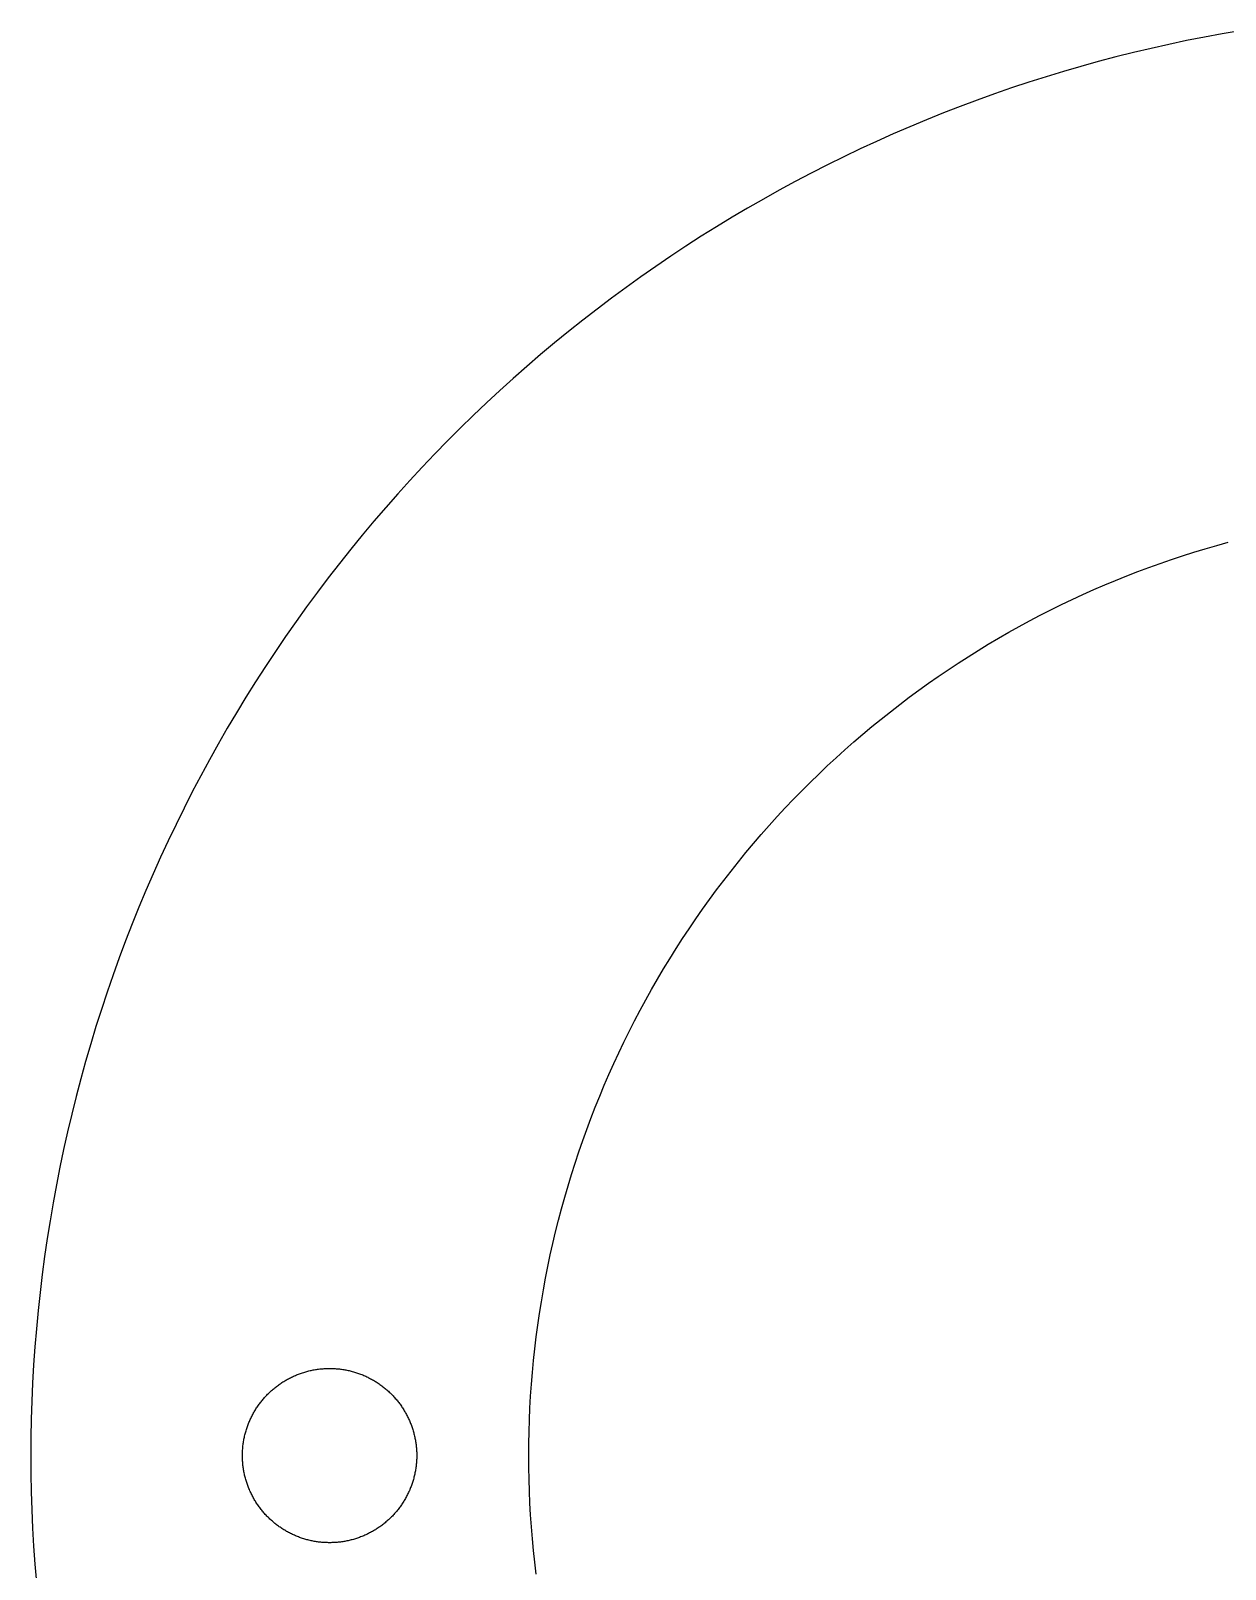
# Model space of a CAD drawing. Header units: metres. Extents: x -136 to 200, y -122 to 130.
# Drawn here: x 59 to 82.98, y 97.72 to 128.61 of the extents above; entities that cross this region are included whole.
import ezdxf

# ---------------------------------------------------------------- set-up
doc = ezdxf.new("R2010")
doc.units = ezdxf.units.M

msp = doc.modelspace()

# ---------------------------------------------------------------- linework, layer by layer
for p, q in [((82.9243, 128.552), (82.5659, 128.486)), ((83.2835, 128.614), (82.9243, 128.552)), ((81.4962, 128.261), (81.1415, 128.177)), ((81.8518, 128.341), (81.4962, 128.261)), ((82.2084, 128.416), (81.8518, 128.341)), ((82.5659, 128.486), (82.2084, 128.416)), ((80.4356, 127.996), (80.0844, 127.899)), ((80.788, 128.089), (80.4356, 127.996)), ((81.1415, 128.177), (80.788, 128.089)), ((79.3858, 127.691), (79.0385, 127.581)), ((79.7345, 127.797), (79.3858, 127.691)), ((80.0844, 127.899), (79.7345, 127.797)), ((78.3482, 127.347), (78.0054, 127.223)), ((78.6926, 127.466), (78.3482, 127.347)), ((79.0385, 127.581), (78.6926, 127.466)), ((77.6641, 127.096), (77.3244, 126.964)), ((78.0054, 127.223), (77.6641, 127.096)), ((76.6502, 126.687), (76.3157, 126.542)), ((76.9864, 126.827), (76.6502, 126.687)), ((77.3244, 126.964), (76.9864, 126.827)), ((75.9831, 126.393), (75.6524, 126.24)), ((76.3157, 126.542), (75.9831, 126.393)), ((75.3237, 126.083), (74.9969, 125.921)), ((75.6524, 126.24), (75.3237, 126.083)), ((74.6722, 125.756), (74.3496, 125.586)), ((74.9969, 125.921), (74.6722, 125.756)), ((74.3496, 125.586), (74.0291, 125.413)), ((73.7109, 125.235), (73.3949, 125.054)), ((74.0291, 125.413), (73.7109, 125.235)), ((73.0813, 124.868), (72.7699, 124.679)), ((73.3949, 125.054), (73.0813, 124.868)), ((72.7699, 124.679), (72.461, 124.486)), ((72.1546, 124.288), (71.8506, 124.087)), ((72.461, 124.486), (72.1546, 124.288)), ((71.8506, 124.087), (71.5492, 123.882)), ((71.2504, 123.674), (70.9542, 123.461)), ((71.5492, 123.882), (71.2504, 123.674)), ((70.9542, 123.461), (70.6608, 123.245)), ((70.37, 123.026), (70.0821, 122.802)), ((70.6608, 123.245), (70.37, 123.026)), ((70.0821, 122.802), (69.797, 122.575)), ((69.797, 122.575), (69.5147, 122.345)), ((69.2354, 122.111), (68.959, 121.873)), ((69.5147, 122.345), (69.2354, 122.111)), ((68.959, 121.873), (68.6857, 121.632)), ((68.6857, 121.632), (68.4154, 121.388)), ((68.1481, 121.14), (67.8841, 120.889)), ((68.4154, 121.388), (68.1481, 121.14)), ((67.8841, 120.889), (67.6232, 120.635)), ((67.6232, 120.635), (67.3655, 120.377)), ((67.3655, 120.377), (67.1111, 120.116)), ((67.1111, 120.116), (66.8599, 119.852)), ((66.6121, 119.585), (66.3677, 119.314)), ((66.8599, 119.852), (66.6121, 119.585)), ((66.3677, 119.314), (66.1267, 119.041)), ((66.1267, 119.041), (65.8892, 118.765)), ((65.8892, 118.765), (65.6551, 118.485)), ((65.6551, 118.485), (65.4246, 118.203)), ((82.8139, 118.279), (83.044, 118.342)), ((65.4246, 118.203), (65.1976, 117.918)), ((81.9021, 117.995), (82.1287, 118.07)), ((82.1287, 118.07), (82.3562, 118.142)), ((82.3562, 118.142), (82.5846, 118.212)), ((82.5846, 118.212), (82.8139, 118.279)), ((65.1976, 117.918), (64.9743, 117.63)), ((81.0056, 117.666), (81.2282, 117.752)), ((81.2282, 117.752), (81.4518, 117.836)), ((81.4518, 117.836), (81.6764, 117.917)), ((81.6764, 117.917), (81.9021, 117.995)), ((64.9743, 117.63), (64.7546, 117.339)), ((80.3448, 117.39), (80.5639, 117.484)), ((80.5639, 117.484), (80.7842, 117.576)), ((80.7842, 117.576), (81.0056, 117.666)), ((64.7546, 117.339), (64.5385, 117.046)), ((79.6948, 117.089), (79.9102, 117.192)), ((79.9102, 117.192), (80.1269, 117.292)), ((80.1269, 117.292), (80.3448, 117.39)), ((64.5385, 117.046), (64.3262, 116.75)), ((79.0566, 116.764), (79.268, 116.875)), ((79.268, 116.875), (79.4807, 116.983)), ((79.4807, 116.983), (79.6948, 117.089)), ((64.3262, 116.75), (64.1176, 116.451)), ((78.4312, 116.415), (78.6382, 116.533)), ((78.6382, 116.533), (78.8467, 116.65)), ((78.8467, 116.65), (79.0566, 116.764)), ((64.1176, 116.451), (63.9127, 116.149)), ((78.0217, 116.169), (78.2257, 116.293)), ((78.2257, 116.293), (78.4312, 116.415)), ((63.9127, 116.149), (63.7117, 115.845)), ((77.4194, 115.781), (77.6185, 115.913)), ((77.6185, 115.913), (77.8193, 116.042)), ((77.8193, 116.042), (78.0217, 116.169)), ((63.7117, 115.845), (63.5145, 115.539)), ((77.0261, 115.51), (77.2219, 115.647)), ((77.2219, 115.647), (77.4194, 115.781)), ((63.5145, 115.539), (63.3212, 115.23)), ((76.6398, 115.23), (76.8321, 115.371)), ((76.8321, 115.371), (77.0261, 115.51)), ((63.3212, 115.23), (63.1317, 114.919)), ((76.0739, 114.791), (76.2607, 114.939)), ((76.2607, 114.939), (76.4493, 115.086)), ((76.4493, 115.086), (76.6398, 115.23)), ((63.1317, 114.919), (62.9462, 114.605)), ((75.7059, 114.486), (75.8889, 114.64)), ((75.8889, 114.64), (76.0739, 114.791)), ((62.9462, 114.605), (62.7647, 114.289)), ((75.3458, 114.173), (75.5249, 114.331)), ((75.5249, 114.331), (75.7059, 114.486)), ((62.7647, 114.289), (62.5871, 113.971)), ((74.9936, 113.85), (75.1687, 114.013)), ((75.1687, 114.013), (75.3458, 114.173)), ((62.5871, 113.971), (62.4136, 113.65)), ((74.8206, 113.686), (74.9936, 113.85)), ((62.4136, 113.65), (62.244, 113.328)), ((74.4808, 113.35), (74.6497, 113.519)), ((74.6497, 113.519), (74.8206, 113.686)), ((62.244, 113.328), (62.0786, 113.003)), ((74.1496, 113.006), (74.3141, 113.179)), ((74.3141, 113.179), (74.4808, 113.35)), ((62.0786, 113.003), (61.9173, 112.676)), ((73.8271, 112.654), (73.9873, 112.831)), ((73.9873, 112.831), (74.1496, 113.006)), ((61.9173, 112.676), (61.76, 112.348)), ((73.5136, 112.294), (73.6692, 112.475)), ((73.6692, 112.475), (73.8271, 112.654)), ((61.76, 112.348), (61.6069, 112.017)), ((73.3603, 112.111), (73.5136, 112.294)), ((61.6069, 112.017), (61.458, 111.684)), ((73.0605, 111.739), (73.2092, 111.926)), ((73.2092, 111.926), (73.3603, 112.111)), ((61.458, 111.684), (61.3133, 111.35)), ((72.7702, 111.36), (72.9142, 111.551)), ((72.9142, 111.551), (73.0605, 111.739)), ((61.3133, 111.35), (61.1728, 111.014)), ((72.6287, 111.168), (72.7702, 111.36)), ((61.1728, 111.014), (61.0365, 110.676)), ((72.3529, 110.778), (72.4896, 110.974)), ((72.4896, 110.974), (72.6287, 111.168)), ((61.0365, 110.676), (60.9045, 110.336)), ((72.2187, 110.581), (72.3529, 110.778)), ((60.9045, 110.336), (60.7767, 109.995)), ((71.9578, 110.181), (72.087, 110.381)), ((72.087, 110.381), (72.2187, 110.581)), ((60.7767, 109.995), (60.6533, 109.652)), ((71.8311, 109.978), (71.9578, 110.181)), ((71.5855, 109.569), (71.707, 109.774)), ((71.707, 109.774), (71.8311, 109.978)), ((60.6533, 109.652), (60.5341, 109.307)), ((71.4665, 109.362), (71.5855, 109.569)), ((60.5341, 109.307), (60.4194, 108.961)), ((71.2365, 108.943), (71.3502, 109.153)), ((71.3502, 109.153), (71.4665, 109.362)), ((60.4194, 108.961), (60.3089, 108.614)), ((71.1254, 108.732), (71.2365, 108.943)), ((60.3089, 108.614), (60.2029, 108.266)), ((70.9113, 108.305), (71.017, 108.519)), ((71.017, 108.519), (71.1254, 108.732)), ((60.2029, 108.266), (60.1012, 107.916)), ((70.8083, 108.09), (70.9113, 108.305)), ((60.1012, 107.916), (60.0039, 107.564)), ((70.6104, 107.655), (70.708, 107.873)), ((70.708, 107.873), (70.8083, 108.09)), ((60.0039, 107.564), (59.9111, 107.212)), ((70.5156, 107.436), (70.6104, 107.655)), ((70.3343, 106.994), (70.4235, 107.216)), ((70.4235, 107.216), (70.5156, 107.436)), ((59.9111, 107.212), (59.8227, 106.858)), ((70.2478, 106.772), (70.3343, 106.994)), ((59.8227, 106.858), (59.7387, 106.504)), ((70.1641, 106.548), (70.2478, 106.772)), ((59.7387, 106.504), (59.6592, 106.148)), ((70.0051, 106.098), (70.0832, 106.324)), ((70.0832, 106.324), (70.1641, 106.548)), ((59.6592, 106.148), (59.5842, 105.792)), ((69.9299, 105.871), (70.0051, 106.098)), ((59.5842, 105.792), (59.5137, 105.434)), ((69.8576, 105.644), (69.9299, 105.871)), ((59.5137, 105.434), (59.4476, 105.076)), ((69.7215, 105.186), (69.7881, 105.415)), ((69.7881, 105.415), (69.8576, 105.644)), ((59.4476, 105.076), (59.3861, 104.716)), ((69.6578, 104.956), (69.7215, 105.186)), ((69.5969, 104.725), (69.6578, 104.956)), ((59.3861, 104.716), (59.3291, 104.357)), ((69.484, 104.261), (69.539, 104.493)), ((69.539, 104.493), (69.5969, 104.725)), ((59.3291, 104.357), (59.2766, 103.996)), ((69.4319, 104.028), (69.484, 104.261)), ((59.2766, 103.996), (59.2287, 103.635)), ((69.3828, 103.794), (69.4319, 104.028)), ((59.2287, 103.635), (59.1853, 103.273)), ((69.2933, 103.325), (69.3365, 103.56)), ((69.3365, 103.56), (69.3828, 103.794)), ((59.1853, 103.273), (59.1464, 102.91)), ((69.253, 103.09), (69.2933, 103.325)), ((59.1464, 102.91), (59.1121, 102.548)), ((69.2156, 102.854), (69.253, 103.09)), ((69.1498, 102.381), (69.1812, 102.618)), ((69.1812, 102.618), (69.2156, 102.854)), ((59.1121, 102.548), (59.0824, 102.184)), ((69.1214, 102.144), (69.1498, 102.381)), ((59.0824, 102.184), (59.0572, 101.821)), ((69.0959, 101.907), (69.1214, 102.144)), ((59.0572, 101.821), (59.0366, 101.457)), ((64.4176, 101.65), (64.4384, 101.657)), ((64.4384, 101.657), (64.4592, 101.664)), ((64.4592, 101.664), (64.4802, 101.671)), ((64.4802, 101.671), (64.5012, 101.677)), ((64.5012, 101.677), (64.5223, 101.684)), ((64.5223, 101.684), (64.5435, 101.689)), ((64.5435, 101.689), (64.5648, 101.695)), ((64.5648, 101.695), (64.5861, 101.7)), ((64.5861, 101.7), (64.6075, 101.705)), ((64.6075, 101.705), (64.629, 101.71)), ((64.629, 101.71), (64.6505, 101.715)), ((64.6505, 101.715), (64.6721, 101.719)), ((64.6721, 101.719), (64.6937, 101.723)), ((64.6937, 101.723), (64.7154, 101.727)), ((64.7154, 101.727), (64.7371, 101.73)), ((64.7371, 101.73), (64.7589, 101.733)), ((64.7589, 101.733), (64.7807, 101.736)), ((64.7807, 101.736), (64.8025, 101.739)), ((64.8025, 101.739), (64.8244, 101.741)), ((64.8244, 101.741), (64.8463, 101.743)), ((64.8463, 101.743), (64.8682, 101.745)), ((64.8682, 101.745), (64.8901, 101.747)), ((64.8901, 101.747), (64.9121, 101.748)), ((64.9121, 101.748), (64.9341, 101.749)), ((64.9341, 101.749), (64.956, 101.749)), ((64.956, 101.749), (64.978, 101.75)), ((64.978, 101.75), (65, 101.75)), ((65, 101.75), (65.022, 101.75)), ((65.022, 101.75), (65.044, 101.749)), ((65.044, 101.749), (65.066, 101.749)), ((65.066, 101.749), (65.0879, 101.748)), ((65.0879, 101.748), (65.1099, 101.747)), ((65.1099, 101.747), (65.1318, 101.745)), ((65.1318, 101.745), (65.1537, 101.743)), ((65.1537, 101.743), (65.1756, 101.741)), ((65.1756, 101.741), (65.1975, 101.739)), ((65.1975, 101.739), (65.2193, 101.736)), ((65.2193, 101.736), (65.2411, 101.733)), ((65.2411, 101.733), (65.2629, 101.73)), ((65.2629, 101.73), (65.2846, 101.727)), ((65.2846, 101.727), (65.3063, 101.723)), ((65.3063, 101.723), (65.3279, 101.719)), ((65.3279, 101.719), (65.3495, 101.715)), ((65.3495, 101.715), (65.371, 101.71)), ((65.371, 101.71), (65.3925, 101.705)), ((65.3925, 101.705), (65.4139, 101.7)), ((65.4139, 101.7), (65.4352, 101.695)), ((65.4352, 101.695), (65.4565, 101.689)), ((65.4565, 101.689), (65.4777, 101.684)), ((65.4777, 101.684), (65.4988, 101.677)), ((65.4988, 101.677), (65.5198, 101.671)), ((65.5198, 101.671), (65.5408, 101.664)), ((65.5408, 101.664), (65.5617, 101.657)), ((65.5617, 101.657), (65.5824, 101.65)), ((69.054, 101.431), (69.0735, 101.669)), ((69.0735, 101.669), (69.0959, 101.907)), ((59.0366, 101.457), (59.0206, 101.093)), ((63.8677, 101.334), (63.8845, 101.348)), ((63.8845, 101.348), (63.9016, 101.362)), ((63.9016, 101.362), (63.9187, 101.376)), ((63.9187, 101.376), (63.9361, 101.389)), ((63.9361, 101.389), (63.9537, 101.403)), ((63.9537, 101.403), (63.9714, 101.416)), ((63.9714, 101.416), (63.9893, 101.429)), ((63.9893, 101.429), (64.0073, 101.441)), ((64.0073, 101.441), (64.0255, 101.454)), ((64.0255, 101.454), (64.0438, 101.466)), ((64.0438, 101.466), (64.0623, 101.478)), ((64.0623, 101.478), (64.0809, 101.489)), ((64.0809, 101.489), (64.0997, 101.501)), ((64.0997, 101.501), (64.1187, 101.512)), ((64.1187, 101.512), (64.1377, 101.523)), ((64.1377, 101.523), (64.1569, 101.534)), ((64.1569, 101.534), (64.1763, 101.544)), ((64.1763, 101.544), (64.1957, 101.554)), ((64.1957, 101.554), (64.2153, 101.564)), ((64.2153, 101.564), (64.2351, 101.574)), ((64.2351, 101.574), (64.2549, 101.583)), ((64.2549, 101.583), (64.2749, 101.593)), ((64.2749, 101.593), (64.2949, 101.602)), ((64.2949, 101.602), (64.3151, 101.61)), ((64.3151, 101.61), (64.3354, 101.619)), ((64.3354, 101.619), (64.3558, 101.627)), ((64.3558, 101.627), (64.3763, 101.635)), ((64.3763, 101.635), (64.3969, 101.643)), ((64.3969, 101.643), (64.4176, 101.65)), ((65.5824, 101.65), (65.6031, 101.643)), ((65.6031, 101.643), (65.6237, 101.635)), ((65.6237, 101.635), (65.6442, 101.627)), ((65.6442, 101.627), (65.6646, 101.619)), ((65.6646, 101.619), (65.6849, 101.61)), ((65.6849, 101.61), (65.7051, 101.602)), ((65.7051, 101.602), (65.7252, 101.593)), ((65.7252, 101.593), (65.7451, 101.583)), ((65.7451, 101.583), (65.765, 101.574)), ((65.765, 101.574), (65.7847, 101.564)), ((65.7847, 101.564), (65.8043, 101.554)), ((65.8043, 101.554), (65.8237, 101.544)), ((65.8237, 101.544), (65.8431, 101.534)), ((65.8431, 101.534), (65.8623, 101.523)), ((65.8623, 101.523), (65.8813, 101.512)), ((65.8813, 101.512), (65.9003, 101.501)), ((65.9003, 101.501), (65.9191, 101.489)), ((65.9191, 101.489), (65.9377, 101.478)), ((65.9377, 101.478), (65.9562, 101.466)), ((65.9562, 101.466), (65.9745, 101.454)), ((65.9745, 101.454), (65.9927, 101.441)), ((65.9927, 101.441), (66.0108, 101.429)), ((66.0108, 101.429), (66.0286, 101.416)), ((66.0286, 101.416), (66.0463, 101.403)), ((66.0463, 101.403), (66.0639, 101.389)), ((66.0639, 101.389), (66.0813, 101.376)), ((66.0813, 101.376), (66.0985, 101.362)), ((66.0985, 101.362), (66.1155, 101.348)), ((66.1155, 101.348), (66.1324, 101.334)), ((69.0375, 101.193), (69.054, 101.431)), ((59.0206, 101.093), (59.0092, 100.729)), ((63.5842, 101.029), (63.5973, 101.046)), ((63.5973, 101.046), (63.6105, 101.064)), ((63.6105, 101.064), (63.624, 101.081)), ((63.624, 101.081), (63.6377, 101.098)), ((63.6377, 101.098), (63.6516, 101.115)), ((63.6516, 101.115), (63.6657, 101.132)), ((63.6657, 101.132), (63.6801, 101.149)), ((63.6801, 101.149), (63.6946, 101.166)), ((63.6946, 101.166), (63.7094, 101.182)), ((63.7094, 101.182), (63.7243, 101.198)), ((63.7243, 101.198), (63.7395, 101.214)), ((63.7395, 101.214), (63.7548, 101.23)), ((63.7548, 101.23), (63.7704, 101.245)), ((63.7704, 101.245), (63.7861, 101.261)), ((63.7861, 101.261), (63.802, 101.276)), ((63.802, 101.276), (63.8182, 101.291)), ((63.8182, 101.291), (63.8345, 101.305)), ((63.8345, 101.305), (63.851, 101.32)), ((63.851, 101.32), (63.8677, 101.334)), ((66.1324, 101.334), (66.149, 101.32)), ((66.149, 101.32), (66.1655, 101.305)), ((66.1655, 101.305), (66.1818, 101.291)), ((66.1818, 101.291), (66.198, 101.276)), ((66.198, 101.276), (66.2139, 101.261)), ((66.2139, 101.261), (66.2296, 101.245)), ((66.2296, 101.245), (66.2452, 101.23)), ((66.2452, 101.23), (66.2605, 101.214)), ((66.2605, 101.214), (66.2757, 101.198)), ((66.2757, 101.198), (66.2906, 101.182)), ((66.2906, 101.182), (66.3054, 101.166)), ((66.3054, 101.166), (66.3199, 101.149)), ((66.3199, 101.149), (66.3343, 101.132)), ((66.3343, 101.132), (66.3484, 101.115)), ((66.3484, 101.115), (66.3623, 101.098)), ((66.3623, 101.098), (66.376, 101.081)), ((66.376, 101.081), (66.3895, 101.064)), ((66.3895, 101.064), (66.4028, 101.046)), ((66.4028, 101.046), (66.4158, 101.029)), ((69.024, 100.955), (69.0375, 101.193)), ((59.0092, 100.729), (59.0023, 100.364)), ((63.3983, 100.705), (63.4073, 100.725)), ((63.4073, 100.725), (63.4166, 100.745)), ((63.4166, 100.745), (63.4261, 100.765)), ((63.4261, 100.765), (63.4358, 100.785)), ((63.4358, 100.785), (63.4458, 100.804)), ((63.4458, 100.804), (63.456, 100.824)), ((63.456, 100.824), (63.4665, 100.843)), ((63.4665, 100.843), (63.4772, 100.862)), ((63.4772, 100.862), (63.4881, 100.881)), ((63.4881, 100.881), (63.4993, 100.9)), ((63.4993, 100.9), (63.5108, 100.919)), ((63.5108, 100.919), (63.5224, 100.938)), ((63.5224, 100.938), (63.5343, 100.956)), ((63.5343, 100.956), (63.5465, 100.975)), ((63.5465, 100.975), (63.5588, 100.993)), ((63.5588, 100.993), (63.5714, 101.011)), ((63.5714, 101.011), (63.5842, 101.029)), ((66.4158, 101.029), (66.4286, 101.011)), ((66.4286, 101.011), (66.4412, 100.993)), ((66.4412, 100.993), (66.4536, 100.975)), ((66.4536, 100.975), (66.4657, 100.956)), ((66.4657, 100.956), (66.4776, 100.938)), ((66.4776, 100.938), (66.4892, 100.919)), ((66.4892, 100.919), (66.5007, 100.9)), ((66.5007, 100.9), (66.5119, 100.881)), ((66.5119, 100.881), (66.5228, 100.862)), ((66.5228, 100.862), (66.5335, 100.843)), ((66.5335, 100.843), (66.544, 100.824)), ((66.544, 100.824), (66.5542, 100.804)), ((66.5542, 100.804), (66.5642, 100.785)), ((66.5642, 100.785), (66.574, 100.765)), ((66.574, 100.765), (66.5835, 100.745)), ((66.5835, 100.745), (66.5927, 100.725)), ((66.5927, 100.725), (66.6017, 100.705)), ((69.0135, 100.716), (69.024, 100.955)), ((63.2997, 100.414), (63.305, 100.435)), ((63.305, 100.435), (63.3106, 100.456)), ((63.3106, 100.456), (63.3165, 100.478)), ((63.3165, 100.478), (63.3226, 100.499)), ((63.3226, 100.499), (63.329, 100.52)), ((63.329, 100.52), (63.3357, 100.541)), ((63.3357, 100.541), (63.3426, 100.562)), ((63.3426, 100.562), (63.3498, 100.582)), ((63.3498, 100.582), (63.3572, 100.603)), ((63.3572, 100.603), (63.3649, 100.624)), ((63.3649, 100.624), (63.3729, 100.644)), ((63.3729, 100.644), (63.3811, 100.665)), ((63.3811, 100.665), (63.3896, 100.685)), ((63.3896, 100.685), (63.3983, 100.705)), ((66.6017, 100.705), (66.6104, 100.685)), ((66.6104, 100.685), (66.6189, 100.665)), ((66.6189, 100.665), (66.6271, 100.644)), ((66.6271, 100.644), (66.6351, 100.624)), ((66.6351, 100.624), (66.6428, 100.603)), ((66.6428, 100.603), (66.6502, 100.582)), ((66.6502, 100.582), (66.6574, 100.562)), ((66.6574, 100.562), (66.6644, 100.541)), ((66.6644, 100.541), (66.671, 100.52)), ((66.671, 100.52), (66.6774, 100.499)), ((66.6774, 100.499), (66.6836, 100.478)), ((66.6836, 100.478), (66.6894, 100.456)), ((66.6894, 100.456), (66.695, 100.435)), ((66.695, 100.435), (66.7004, 100.414)), ((69.0015, 100.239), (69.006, 100.477)), ((69.006, 100.477), (69.0135, 100.716)), ((59.0023, 100.364), (59, 100)), ((63.2522, 100.088), (63.2535, 100.11)), ((63.2535, 100.11), (63.255, 100.132)), ((63.255, 100.132), (63.2568, 100.154)), ((63.2568, 100.154), (63.2589, 100.176)), ((63.2589, 100.176), (63.2612, 100.197)), ((63.2612, 100.197), (63.2638, 100.219)), ((63.2638, 100.219), (63.2667, 100.241)), ((63.2667, 100.241), (63.2699, 100.263)), ((63.2699, 100.263), (63.2733, 100.285)), ((63.2733, 100.285), (63.277, 100.306)), ((63.277, 100.306), (63.281, 100.328)), ((63.281, 100.328), (63.2853, 100.349)), ((63.2853, 100.349), (63.2898, 100.371)), ((63.2898, 100.371), (63.2946, 100.392)), ((63.2946, 100.392), (63.2997, 100.414)), ((66.7004, 100.414), (66.7054, 100.392)), ((66.7054, 100.392), (66.7102, 100.371)), ((66.7102, 100.371), (66.7148, 100.349)), ((66.7148, 100.349), (66.719, 100.328)), ((66.719, 100.328), (66.723, 100.306)), ((66.723, 100.306), (66.7267, 100.285)), ((66.7267, 100.285), (66.7301, 100.263)), ((66.7301, 100.263), (66.7333, 100.241)), ((66.7333, 100.241), (66.7362, 100.219)), ((66.7362, 100.219), (66.7388, 100.197)), ((66.7388, 100.197), (66.7412, 100.176)), ((66.7412, 100.176), (66.7432, 100.154)), ((66.7432, 100.154), (66.745, 100.132)), ((66.745, 100.132), (66.7466, 100.11)), ((66.7466, 100.11), (66.7478, 100.088)), ((69, 100), (69.0015, 100.239)), ((59, 100), (59.0023, 99.6356)), ((63.25, 100), (63.2502, 100.022)), ((63.2502, 99.978), (63.25, 100)), ((63.2502, 100.022), (63.2506, 100.044)), ((63.2506, 99.956), (63.2502, 99.978)), ((63.2506, 100.044), (63.2513, 100.066)), ((63.2513, 99.9341), (63.2506, 99.956)), ((63.2513, 100.066), (63.2522, 100.088)), ((63.2522, 99.9121), (63.2513, 99.9341)), ((63.2535, 99.8901), (63.2522, 99.9121)), ((63.255, 99.8682), (63.2535, 99.8901)), ((63.2568, 99.8463), (63.255, 99.8682)), ((63.2589, 99.8244), (63.2568, 99.8463)), ((63.2612, 99.8025), (63.2589, 99.8244)), ((63.2638, 99.7807), (63.2612, 99.8025)), ((66.7388, 99.8025), (66.7362, 99.7807)), ((66.7412, 99.8244), (66.7388, 99.8025)), ((66.7432, 99.8463), (66.7412, 99.8244)), ((66.745, 99.8682), (66.7432, 99.8463)), ((66.7466, 99.8901), (66.745, 99.8682)), ((66.7478, 99.9121), (66.7466, 99.8901)), ((66.7478, 100.088), (66.7488, 100.066)), ((66.7488, 99.9341), (66.7478, 99.9121)), ((66.7488, 100.066), (66.7495, 100.044)), ((66.7495, 99.956), (66.7488, 99.9341)), ((66.7495, 100.044), (66.7499, 100.022)), ((66.7499, 99.978), (66.7495, 99.956)), ((66.7499, 100.022), (66.75, 100)), ((66.75, 100), (66.7499, 99.978)), ((69.0015, 99.7612), (69, 100)), ((59.0023, 99.6356), (59.0092, 99.2712)), ((63.2667, 99.7589), (63.2638, 99.7807)), ((63.2699, 99.7371), (63.2667, 99.7589)), ((63.2733, 99.7154), (63.2699, 99.7371)), ((63.277, 99.6937), (63.2733, 99.7154)), ((63.281, 99.6721), (63.277, 99.6937)), ((63.2853, 99.6505), (63.281, 99.6721)), ((63.2898, 99.629), (63.2853, 99.6505)), ((63.2946, 99.6075), (63.2898, 99.629)), ((63.2997, 99.5861), (63.2946, 99.6075)), ((63.305, 99.5648), (63.2997, 99.5861)), ((63.3106, 99.5435), (63.305, 99.5648)), ((63.3165, 99.5223), (63.3106, 99.5435)), ((63.3226, 99.5012), (63.3165, 99.5223)), ((63.329, 99.4802), (63.3226, 99.5012)), ((66.6774, 99.5012), (66.671, 99.4802)), ((66.6836, 99.5223), (66.6774, 99.5012)), ((66.6894, 99.5435), (66.6836, 99.5223)), ((66.695, 99.5648), (66.6894, 99.5435)), ((66.7004, 99.5861), (66.695, 99.5648)), ((66.7054, 99.6075), (66.7004, 99.5861)), ((66.7102, 99.629), (66.7054, 99.6075)), ((66.7148, 99.6505), (66.7102, 99.629)), ((66.719, 99.6721), (66.7148, 99.6505)), ((66.723, 99.6937), (66.719, 99.6721)), ((66.7267, 99.7154), (66.723, 99.6937)), ((66.7301, 99.7371), (66.7267, 99.7154)), ((66.7333, 99.7589), (66.7301, 99.7371)), ((66.7362, 99.7807), (66.7333, 99.7589)), ((69.006, 99.5225), (69.0015, 99.7612)), ((69.0135, 99.2839), (69.006, 99.5225)), ((59.0092, 99.2712), (59.0206, 98.907)), ((63.3357, 99.4592), (63.329, 99.4802)), ((63.3426, 99.4384), (63.3357, 99.4592)), ((63.3498, 99.4176), (63.3426, 99.4384)), ((63.3572, 99.3969), (63.3498, 99.4176)), ((63.3649, 99.3763), (63.3572, 99.3969)), ((63.3729, 99.3558), (63.3649, 99.3763)), ((63.3811, 99.3354), (63.3729, 99.3558)), ((63.3896, 99.3151), (63.3811, 99.3354)), ((63.3983, 99.2949), (63.3896, 99.3151)), ((63.4073, 99.2749), (63.3983, 99.2949)), ((63.4166, 99.2549), (63.4073, 99.2749)), ((63.4261, 99.2351), (63.4166, 99.2549)), ((63.4358, 99.2153), (63.4261, 99.2351)), ((63.4458, 99.1957), (63.4358, 99.2153)), ((63.456, 99.1763), (63.4458, 99.1957)), ((66.5542, 99.1957), (66.544, 99.1763)), ((66.5642, 99.2153), (66.5542, 99.1957)), ((66.574, 99.2351), (66.5642, 99.2153)), ((66.5835, 99.2549), (66.574, 99.2351)), ((66.5927, 99.2749), (66.5835, 99.2549)), ((66.6017, 99.2949), (66.5927, 99.2749)), ((66.6104, 99.3151), (66.6017, 99.2949)), ((66.6189, 99.3354), (66.6104, 99.3151)), ((66.6271, 99.3558), (66.6189, 99.3354)), ((66.6351, 99.3763), (66.6271, 99.3558)), ((66.6428, 99.3969), (66.6351, 99.3763)), ((66.6502, 99.4176), (66.6428, 99.3969)), ((66.6574, 99.4384), (66.6502, 99.4176)), ((66.6644, 99.4592), (66.6574, 99.4384)), ((66.671, 99.4802), (66.6644, 99.4592)), ((69.024, 99.0454), (69.0135, 99.2839)), ((59.0206, 98.907), (59.0366, 98.5429)), ((63.4665, 99.1569), (63.456, 99.1763)), ((63.4772, 99.1377), (63.4665, 99.1569)), ((63.4881, 99.1187), (63.4772, 99.1377)), ((63.4993, 99.0997), (63.4881, 99.1187)), ((63.5108, 99.0809), (63.4993, 99.0997)), ((63.5224, 99.0623), (63.5108, 99.0809)), ((63.5343, 99.0438), (63.5224, 99.0623)), ((63.5465, 99.0255), (63.5343, 99.0438)), ((63.5588, 99.0073), (63.5465, 99.0255)), ((63.5714, 98.9893), (63.5588, 99.0073)), ((63.5842, 98.9714), (63.5714, 98.9893)), ((63.5973, 98.9537), (63.5842, 98.9714)), ((63.6105, 98.9361), (63.5973, 98.9537)), ((63.624, 98.9187), (63.6105, 98.9361)), ((63.6377, 98.9016), (63.624, 98.9187)), ((63.6516, 98.8845), (63.6377, 98.9016)), ((63.6657, 98.8677), (63.6516, 98.8845)), ((66.3484, 98.8845), (66.3343, 98.8677)), ((66.3623, 98.9016), (66.3484, 98.8845)), ((66.376, 98.9187), (66.3623, 98.9016)), ((66.3895, 98.9361), (66.376, 98.9187)), ((66.4028, 98.9537), (66.3895, 98.9361)), ((66.4158, 98.9714), (66.4028, 98.9537)), ((66.4286, 98.9893), (66.4158, 98.9714)), ((66.4412, 99.0073), (66.4286, 98.9893)), ((66.4536, 99.0255), (66.4412, 99.0073)), ((66.4657, 99.0438), (66.4536, 99.0255)), ((66.4776, 99.0623), (66.4657, 99.0438)), ((66.4892, 99.0809), (66.4776, 99.0623)), ((66.5007, 99.0997), (66.4892, 99.0809)), ((66.5119, 99.1187), (66.5007, 99.0997)), ((66.5228, 99.1377), (66.5119, 99.1187)), ((66.5335, 99.1569), (66.5228, 99.1377)), ((66.544, 99.1763), (66.5335, 99.1569)), ((69.0375, 98.807), (69.024, 99.0454)), ((63.6801, 98.851), (63.6657, 98.8677)), ((63.6946, 98.8345), (63.6801, 98.851)), ((63.7094, 98.8182), (63.6946, 98.8345)), ((63.7243, 98.802), (63.7094, 98.8182)), ((63.7395, 98.7861), (63.7243, 98.802)), ((63.7548, 98.7704), (63.7395, 98.7861)), ((63.7704, 98.7548), (63.7548, 98.7704)), ((63.7861, 98.7395), (63.7704, 98.7548)), ((63.802, 98.7243), (63.7861, 98.7395)), ((63.8182, 98.7094), (63.802, 98.7243)), ((63.8345, 98.6946), (63.8182, 98.7094)), ((63.851, 98.6801), (63.8345, 98.6946)), ((63.8677, 98.6657), (63.851, 98.6801)), ((63.8845, 98.6516), (63.8677, 98.6657)), ((63.9016, 98.6377), (63.8845, 98.6516)), ((63.9187, 98.624), (63.9016, 98.6377)), ((63.9361, 98.6105), (63.9187, 98.624)), ((63.9537, 98.5973), (63.9361, 98.6105)), ((63.9714, 98.5842), (63.9537, 98.5973)), ((63.9893, 98.5714), (63.9714, 98.5842)), ((64.0073, 98.5588), (63.9893, 98.5714)), ((66.0108, 98.5714), (65.9927, 98.5588)), ((66.0286, 98.5842), (66.0108, 98.5714)), ((66.0463, 98.5973), (66.0286, 98.5842)), ((66.0639, 98.6105), (66.0463, 98.5973)), ((66.0813, 98.624), (66.0639, 98.6105)), ((66.0985, 98.6377), (66.0813, 98.624)), ((66.1155, 98.6516), (66.0985, 98.6377)), ((66.1324, 98.6657), (66.1155, 98.6516)), ((66.149, 98.6801), (66.1324, 98.6657)), ((66.1655, 98.6946), (66.149, 98.6801)), ((66.1818, 98.7094), (66.1655, 98.6946)), ((66.198, 98.7243), (66.1818, 98.7094)), ((66.2139, 98.7395), (66.198, 98.7243)), ((66.2296, 98.7548), (66.2139, 98.7395)), ((66.2452, 98.7704), (66.2296, 98.7548)), ((66.2605, 98.7861), (66.2452, 98.7704)), ((66.2757, 98.802), (66.2605, 98.7861)), ((66.2906, 98.8182), (66.2757, 98.802)), ((66.3054, 98.8345), (66.2906, 98.8182)), ((66.3199, 98.851), (66.3054, 98.8345)), ((66.3343, 98.8677), (66.3199, 98.851)), ((69.054, 98.5688), (69.0375, 98.807)), ((69.0735, 98.3308), (69.054, 98.5688)), ((59.0366, 98.5429), (59.0572, 98.1791)), ((64.0255, 98.5465), (64.0073, 98.5588)), ((64.0438, 98.5343), (64.0255, 98.5465)), ((64.0623, 98.5224), (64.0438, 98.5343)), ((64.0809, 98.5108), (64.0623, 98.5224)), ((64.0997, 98.4993), (64.0809, 98.5108)), ((64.1187, 98.4881), (64.0997, 98.4993)), ((64.1377, 98.4772), (64.1187, 98.4881)), ((64.1569, 98.4665), (64.1377, 98.4772)), ((64.1763, 98.456), (64.1569, 98.4665)), ((64.1957, 98.4458), (64.1763, 98.456)), ((64.2153, 98.4358), (64.1957, 98.4458)), ((64.2351, 98.4261), (64.2153, 98.4358)), ((64.2549, 98.4166), (64.2351, 98.4261)), ((64.2749, 98.4073), (64.2549, 98.4166)), ((64.2949, 98.3983), (64.2749, 98.4073)), ((64.3151, 98.3896), (64.2949, 98.3983)), ((64.3354, 98.3811), (64.3151, 98.3896)), ((64.3558, 98.3729), (64.3354, 98.3811)), ((64.3763, 98.3649), (64.3558, 98.3729)), ((64.3969, 98.3572), (64.3763, 98.3649)), ((64.4176, 98.3498), (64.3969, 98.3572)), ((64.4384, 98.3426), (64.4176, 98.3498)), ((64.4592, 98.3357), (64.4384, 98.3426)), ((64.4802, 98.329), (64.4592, 98.3357)), ((64.5012, 98.3226), (64.4802, 98.329)), ((64.5223, 98.3165), (64.5012, 98.3226)), ((64.5435, 98.3106), (64.5223, 98.3165)), ((64.5648, 98.305), (64.5435, 98.3106)), ((64.5861, 98.2997), (64.5648, 98.305)), ((64.6075, 98.2946), (64.5861, 98.2997)), ((64.629, 98.2898), (64.6075, 98.2946)), ((64.6505, 98.2853), (64.629, 98.2898)), ((64.6721, 98.281), (64.6505, 98.2853)), ((64.6937, 98.277), (64.6721, 98.281)), ((64.7154, 98.2733), (64.6937, 98.277)), ((64.7371, 98.2699), (64.7154, 98.2733)), ((64.7589, 98.2667), (64.7371, 98.2699)), ((64.7807, 98.2638), (64.7589, 98.2667)), ((64.8025, 98.2612), (64.7807, 98.2638)), ((64.8244, 98.2589), (64.8025, 98.2612)), ((64.8463, 98.2568), (64.8244, 98.2589)), ((64.8682, 98.255), (64.8463, 98.2568)), ((64.8901, 98.2535), (64.8682, 98.255)), ((64.9121, 98.2522), (64.8901, 98.2535)), ((64.9341, 98.2513), (64.9121, 98.2522)), ((65.0879, 98.2522), (65.066, 98.2513)), ((65.1099, 98.2535), (65.0879, 98.2522)), ((65.1318, 98.255), (65.1099, 98.2535)), ((65.1537, 98.2568), (65.1318, 98.255)), ((65.1756, 98.2589), (65.1537, 98.2568)), ((65.1975, 98.2612), (65.1756, 98.2589)), ((65.2193, 98.2638), (65.1975, 98.2612)), ((65.2411, 98.2667), (65.2193, 98.2638)), ((65.2629, 98.2699), (65.2411, 98.2667)), ((65.2846, 98.2733), (65.2629, 98.2699)), ((65.3063, 98.277), (65.2846, 98.2733)), ((65.3279, 98.281), (65.3063, 98.277)), ((65.3495, 98.2853), (65.3279, 98.281)), ((65.371, 98.2898), (65.3495, 98.2853)), ((65.3925, 98.2946), (65.371, 98.2898)), ((65.4139, 98.2997), (65.3925, 98.2946)), ((65.4352, 98.305), (65.4139, 98.2997)), ((65.4565, 98.3106), (65.4352, 98.305)), ((65.4777, 98.3165), (65.4565, 98.3106)), ((65.4988, 98.3226), (65.4777, 98.3165)), ((65.5198, 98.329), (65.4988, 98.3226)), ((65.5408, 98.3357), (65.5198, 98.329)), ((65.5617, 98.3426), (65.5408, 98.3357)), ((65.5824, 98.3498), (65.5617, 98.3426)), ((65.6031, 98.3572), (65.5824, 98.3498)), ((65.6237, 98.3649), (65.6031, 98.3572)), ((65.6442, 98.3729), (65.6237, 98.3649)), ((65.6646, 98.3811), (65.6442, 98.3729)), ((65.6849, 98.3896), (65.6646, 98.3811)), ((65.7051, 98.3983), (65.6849, 98.3896)), ((65.7252, 98.4073), (65.7051, 98.3983)), ((65.7451, 98.4166), (65.7252, 98.4073)), ((65.765, 98.4261), (65.7451, 98.4166)), ((65.7847, 98.4358), (65.765, 98.4261)), ((65.8043, 98.4458), (65.7847, 98.4358)), ((65.8237, 98.456), (65.8043, 98.4458)), ((65.8431, 98.4665), (65.8237, 98.456)), ((65.8623, 98.4772), (65.8431, 98.4665)), ((65.8813, 98.4881), (65.8623, 98.4772)), ((65.9003, 98.4993), (65.8813, 98.4881)), ((65.9191, 98.5108), (65.9003, 98.4993)), ((65.9377, 98.5224), (65.9191, 98.5108)), ((65.9562, 98.5343), (65.9377, 98.5224)), ((65.9745, 98.5465), (65.9562, 98.5343)), ((65.9927, 98.5588), (65.9745, 98.5465)), ((69.0959, 98.0931), (69.0735, 98.3308)), ((59.0572, 98.1791), (59.0824, 97.8155)), ((64.956, 98.2506), (64.9341, 98.2513)), ((64.978, 98.2502), (64.956, 98.2506)), ((65, 98.25), (64.978, 98.2502)), ((65.022, 98.2502), (65, 98.25)), ((65.044, 98.2506), (65.022, 98.2502)), ((65.066, 98.2513), (65.044, 98.2506)), ((69.1214, 97.8557), (69.0959, 98.0931)), ((59.0824, 97.8155), (59.1121, 97.4523)), ((69.1498, 97.6187), (69.1214, 97.8557))]:
    msp.add_line(p, q)

doc.saveas('drawing.dxf')
